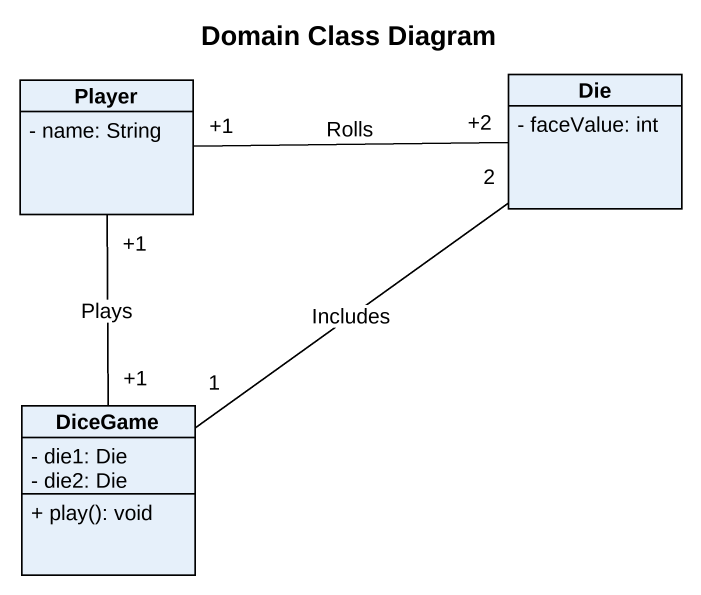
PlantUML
@startuml
title Domain Class Diagram
hide circle
hide empty members
skinparam classAttributeIconSize 0
class Player {
  - name: String
}
class Die {
  - faceValue: int
}
class DiceGame {
  - die1: Die
  - die2: Die
  + play(): void
}
Player "+1" -right- "+2" Die : Rolls
Player "+1" -- "+1" DiceGame : Plays
DiceGame "1" -up- "2" Die : Includes
@enduml
